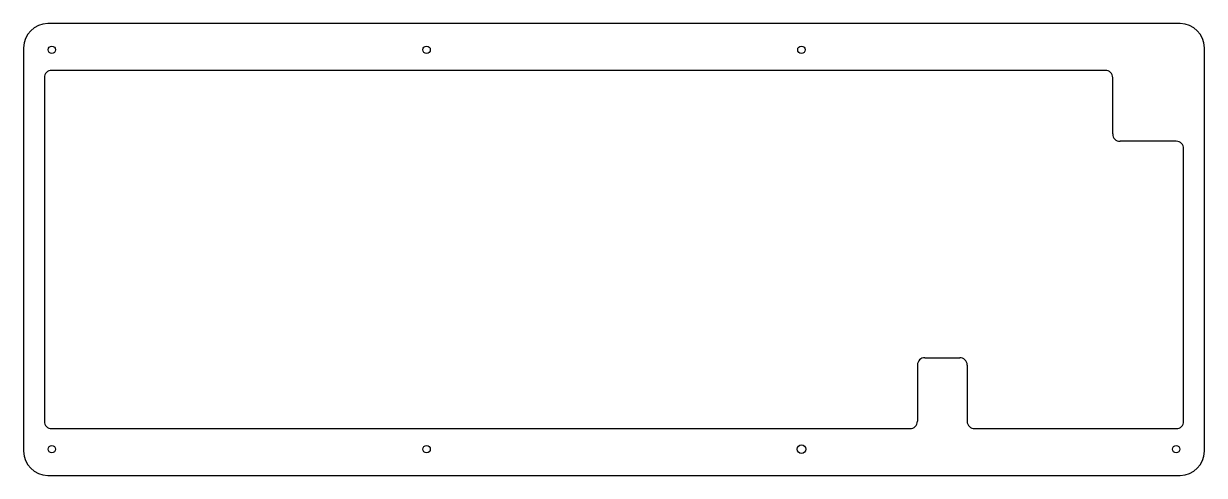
# Model space of a CAD drawing. Header units: millimetres. Extents: x -6 to 311, y -13 to 108.
import ezdxf

# ---------------------------------------------------------------- set-up
doc = ezdxf.new("R2010")
doc.units = ezdxf.units.MM
doc.header["$MEASUREMENT"] = 0
doc.layers.get('0').update_dxf_attribs({"linetype": 'CONTINUOUS'})

msp = doc.modelspace()

# ---------------------------------------------------------------- linework, layer by layer
at = {"linetype": 'Continuous'}
for p, q in [((304.37, 108.31), (0.5, 108.31)), ((-6, 101.81), (-6, -6.5)), ((310.87, -6.5), (310.87, 101.81)), ((284.26, 95.75), (1.56, 95.75)), ((-0.44, 93.75), (-0.44, 1.55)), ((286.26, 78.7), (286.26, 93.75)), ((303.31, 76.7), (288.26, 76.7)), ((305.31, 1.55), (305.31, 74.7)), ((233.87, 16.6), (233.87, 1.55)), ((235.87, 18.6), (245.21, 18.6)), ((247.21, 16.6), (247.21, 1.55)), ((1.56, -0.45), (231.87, -0.45)), ((249.21, -0.45), (303.31, -0.45)), ((0.5, -13), (304.37, -13))]:
    msp.add_line(p, q, dxfattribs=at)
for centre, radius in [((1.56, 101.28), 1), ((102.14, 101.28), 1), ((202.73, 101.28), 1), ((1.56, -5.97), 1), ((102.14, -5.97), 1), ((202.73, -5.97), 1.15), ((303.31, -5.97), 1)]:
    msp.add_circle(centre, radius, dxfattribs=at)
for centre, radius, start, end in [((0.5, 101.81), 6.5, 90, 180), ((304.37, 101.81), 6.5, 0, 90), ((1.56, 93.75), 2, 90, 180), ((284.26, 93.75), 2, 0, 90), ((288.26, 78.7), 2, 180, 270), ((303.31, 74.7), 2, 0, 90), ((235.87, 16.6), 2, 90, 180), ((245.21, 16.6), 2, 0, 90), ((1.56, 1.55), 2, 180, 270), ((231.87, 1.55), 2, 270, 0), ((249.21, 1.55), 2, 180, 270), ((303.31, 1.55), 2, 270, 0), ((0.5, -6.5), 6.5, 180, 270), ((304.37, -6.5), 6.5, 270, 0)]:
    msp.add_arc(centre, radius, start, end, dxfattribs=at)

doc.saveas('drawing.dxf')
